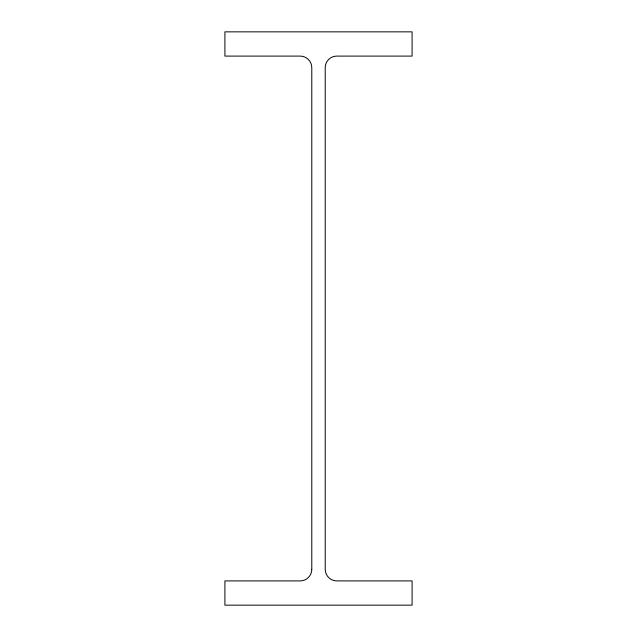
<?xml version="1.0" encoding="UTF-8"?>
<svg xmlns="http://www.w3.org/2000/svg" width="637" height="637" viewBox="0 0 637 637"><rect width="100%" height="100%" fill="white"/><g stroke="black" fill="none" stroke-linecap="round" stroke-linejoin="round"><path stroke-width="0.96" d="M311.78 569.319L311.78 67.681A11.585 11.585 0 0 0 300.202 56.096L224.909 56.096L224.909 31.85L412.091 31.85L412.091 56.096L336.798 56.096A11.585 11.585 0 0 0 325.22 67.681L325.22 569.319A11.585 11.585 0 0 0 336.798 580.904L412.091 580.904L412.091 605.15L224.909 605.15L224.909 580.904L300.202 580.904A11.585 11.585 0 0 0 311.78 569.319"/></g></svg>
